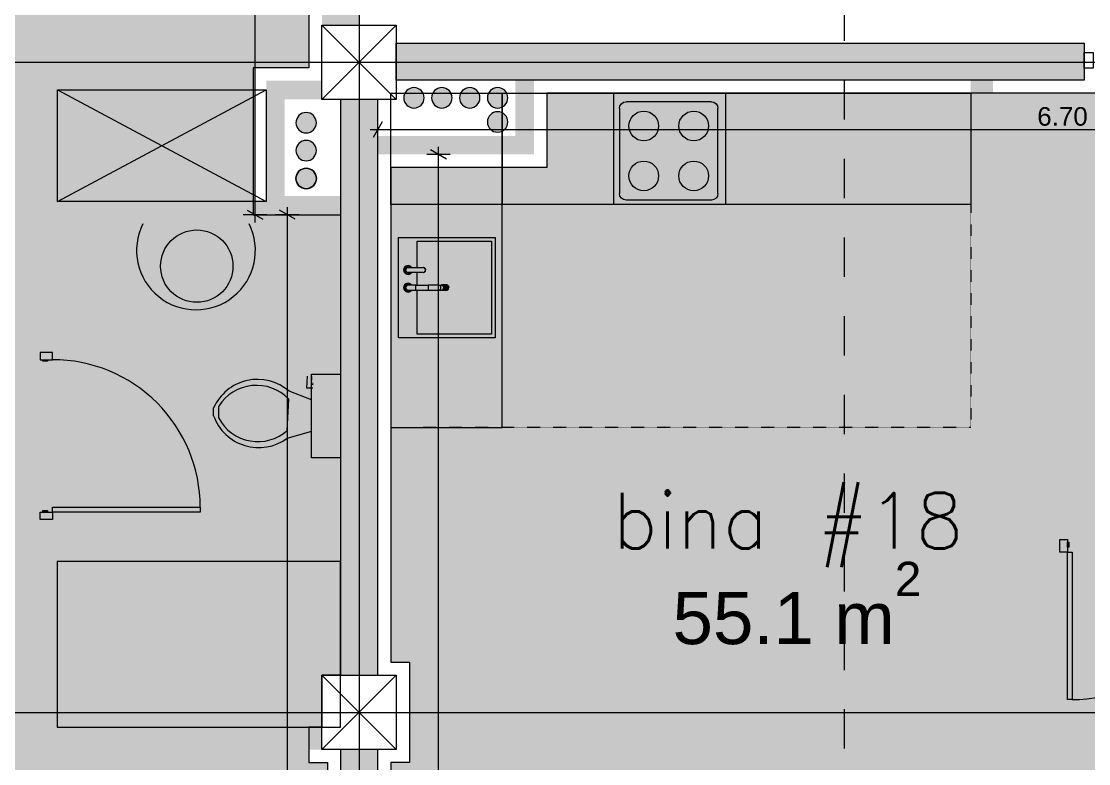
# Model space of a CAD drawing. Header units: millimetres. Extents: x 475616349 to 476941521, y 4620115302 to 4621446928.
# Drawn here: x 476502821 to 476508563, y 4620523030 to 4620527026 of the extents above; entities that cross this region are included whole.
import ezdxf

# ---------------------------------------------------------------- set-up
doc = ezdxf.new("R2010")
doc.units = ezdxf.units.MM
doc.header["$MEASUREMENT"] = 0
for name, pattern in [('ACAD_ISO02W100', [7.5, 6, -1.5]), ('dash fine 0_25', [0.5952, 0.2976, -0.2976]), ('Dashed', [423.333333, 211.666667, -211.666667])]:
    doc.linetypes.add(name, pattern=pattern)
for name, color, linetype, lineweight in [('0_Pen_No__2_Pen_No__7_Pen_No__2_Pen_No__7', 7, 'Continuous', 0), ('0_Pen_No__7_Pen_No__7_Pen_No__7', 7, 'Continuous', 0), ('2D Drafting - General_Pen_No__1_Pen_No__7', 7, 'Continuous', 0), ('2D Drafting - General_Pen_No__250_Pen_No__7_Pen_No__250', 7, 'Continuous', 0), ('2D Drafting - General_Pen_No__250_Pen_No__7_Pen_No__7', 7, 'Continuous', 0), ('2D Drafting - General_Pen_No__7_Pen_No__7_Pen_No__7', 7, 'Continuous', 0), ('Annotation - Text_Pen_No__7_Pen_No__142', 142, 'Continuous', 0), ('Doors_Pen_No__7_Pen_No__7_Pen_No__7', 7, 'Continuous', 0), ('G-Anno-Nplt_Pen_No__142', 142, 'Continuous', 0), ('G-Anno-Nplt_Pen_No__151', 151, 'Continuous', 0), ('G-Anno-Nplt_Pen_No__4', 7, 'Continuous', 0), ('New_--------AVEJI_MODZRAVI_Pen_No__7', 7, 'Continuous', 0), ('New_--------AVEJI_UDZRAVI_Pen_No__7', 7, 'Continuous', 0), ('New_0_Pen_No__7', 7, 'Continuous', 0), ('New_shenobebi_Pen_No__1', 1, 'Continuous', 0), ('New_zoma_Pen_No__4', 7, 'Continuous', 0), ('New_zoma_Pen_No__7', 7, 'Continuous', 0), ('shaxtebi da milebi_Pen_No__1_Pen_No__1_Pen_No__1', 1, 'Continuous', 0), ('shaxtebi da milebi_Pen_No__5_Pen_No__5_Pen_No__5', 5, 'Continuous', 0), ('zoma_Pen_No__5_Pen_No__5', 5, 'Continuous', 0)]:
    doc.layers.add(name, color=color, linetype=linetype, lineweight=lineweight)
for name, color, linetype, lineweight, true_color in [('New_--aveji_Pen_No__251', 7, 'Continuous', 0, 0x656565), ('shaxtebi da milebi_Pen_No__1_Pen_No__1_Pen_No__252', 7, 'Continuous', 0, 0x666666), ('shaxtebi da milebi_Pen_No__5_Pen_No__5_Pen_No__252', 7, 'Continuous', 0, 0x666666)]:
    doc.layers.add(name, color=color, linetype=linetype, lineweight=lineweight, true_color=true_color)
doc.layers.add('New_zoma', color=7, linetype='Continuous')
doc.styles.add('GENERATED_STYLE_1', font='arial.ttf')
doc.dimstyles.new('GENERATED_STYLE__19', dxfattribs={"dimtxt": 100, "dimasz": 64.421331, "dimexe": 0.18, "dimexo": 3, "dimgap": 0.09, "dimtad": 1, "dimlfac": 0.001, "dimzin": 0, "dimdsep": 46, "dimtxsty": 'GENERATED_STYLE_1', "dimblk": 'ARROWHEAD_2', "dimblk1": 'ARROWHEAD_2', "dimblk2": 'ARROWHEAD_2', "dimcen": 0.09, "dimclrd": 7, "dimclre": 7, "dimclrt": 7, "dimadec": 0, "dimazin": 0, "dimtfac": 1, "dimtdec": 4, "dimtmove": 0, "dimatfit": 3, "dimfxl": 1, "dimtolj": 1, "dimtzin": 0, "dimarcsym": 0})
doc.dimstyles.new('GENERATED_STYLE__35', dxfattribs={"dimtxt": 100, "dimasz": 64.421331, "dimexe": 0.18, "dimexo": 3, "dimgap": 0.09, "dimtad": 1, "dimtih": 1, "dimtoh": 1, "dimlfac": 0.001, "dimzin": 0, "dimdsep": 46, "dimtxsty": 'GENERATED_STYLE_1', "dimblk": 'ARROWHEAD_2', "dimblk1": 'ARROWHEAD_2', "dimblk2": 'ARROWHEAD_2', "dimcen": 0.09, "dimclrd": 7, "dimclre": 7, "dimclrt": 7, "dimadec": 0, "dimazin": 0, "dimtfac": 1, "dimtdec": 4, "dimtmove": 2, "dimatfit": 3, "dimfxl": 1, "dimtolj": 1, "dimtzin": 0, "dimarcsym": 0})

# ---------------------------------------------------------------- blocks, each defined once
blk = doc.blocks.new('*D1539', base_point=(476577134.1, 4620325125.7))
at = {"layer": 'New_zoma_Pen_No__4', "color": 7, "linetype": 'Continuous', "lineweight": 0, "transparency": 16777216}
for p, q in [((476504316.2, 4620525984.7), (476504189.1, 4620525984.7)), ((476504295, 4620525960.2), (476504210.2, 4620526009.2)), ((476504252.6, 4620525984.7), (476504252.6, 4620526026.2)), ((476504252.6, 4620518105.7), (476504252.6, 4620525984.7)), ((476504210.2, 4620518130.2), (476504295, 4620518081.3)), ((476504316.2, 4620518105.7), (476504189.1, 4620518105.7)), ((476504252.6, 4620518064.3), (476504252.6, 4620518105.7))]:
    blk.add_line(p, q, dxfattribs=at)
at = {"layer": 'New_zoma_Pen_No__7', "color": 7, "lineweight": 0, "transparency": 16777216, "insert": (476504232.6, 4620521912.2), "char_height": 100, "attachment_point": 7, "rotation": 90, "style": 'GENERATED_STYLE_1'}
blk.add_mtext('\\A1;{\\pql;\\fArial|b0|i0|c0|p34;7.88}', dxfattribs=at)
blk = doc.blocks.new('ARROWHEAD_2')
at = {"color": 0, "linetype": 'Continuous', "lineweight": 0}
for p, q in [((0, 0), (-1, 0)), ((-0.378, -0.655), (0.378, 0.655))]:
    blk.add_line(p, q, dxfattribs=at)
blk = doc.blocks.new('*D1540', base_point=(476577134.1, 4620325125.7))
at = {"layer": 'New_zoma_Pen_No__4', "color": 7, "linetype": 'Continuous', "lineweight": 0, "transparency": 16777216}
for p, q in [((476504121, 4620533681.3), (476504036.2, 4620533730.2)), ((476504078.6, 4620533705.7), (476504078.6, 4620533747.2)), ((476504142.2, 4620533705.7), (476504015, 4620533705.7)), ((476504078.6, 4620525984.7), (476504078.6, 4620533705.7)), ((476504142.2, 4620525984.7), (476504015, 4620525984.7)), ((476504036.2, 4620526009.2), (476504121, 4620525960.2)), ((476504078.6, 4620525943.3), (476504078.6, 4620525984.7))]:
    blk.add_line(p, q, dxfattribs=at)
at = {"layer": 'New_zoma_Pen_No__7', "color": 7, "lineweight": 0, "transparency": 16777216, "insert": (476504058.6, 4620529712.2), "char_height": 100, "attachment_point": 7, "rotation": 90, "style": 'GENERATED_STYLE_1'}
blk.add_mtext('\\A1;{\\pql;\\fArial|b0|i0|c0|p34;7.72}', dxfattribs=at)
blk = doc.blocks.new('*D1559', base_point=(476577134.1, 4620325125.7))
at = {"layer": 'New_zoma_Pen_No__4', "color": 7, "linetype": 'Continuous', "lineweight": 0, "transparency": 16777216}
for p, q in [((476504738.4, 4620526379), (476504738.4, 4620526506.1)), ((476511438.4, 4620526379), (476511438.4, 4620526506.1)), ((476504696.9, 4620526442.6), (476504738.4, 4620526442.6)), ((476504762.8, 4620526484.9), (476504713.9, 4620526400.2)), ((476504738.4, 4620526442.6), (476511438.4, 4620526442.6)), ((476511413.9, 4620526400.2), (476511462.8, 4620526484.9)), ((476511438.4, 4620526442.6), (476511479.8, 4620526442.6))]:
    blk.add_line(p, q, dxfattribs=at)
at = {"layer": 'New_zoma_Pen_No__7', "color": 7, "lineweight": 0, "transparency": 16777216, "insert": (476508286.2, 4620526462.6), "char_height": 100, "attachment_point": 7, "style": 'GENERATED_STYLE_1'}
blk.add_mtext('\\A1;{\\pql;\\fArial|b0|i0|c0|p34;6.70}', dxfattribs=at)
blk = doc.blocks.new('*D1560', base_point=(476577134.1, 4620325125.7))
at = {"layer": 'New_zoma_Pen_No__4', "color": 7, "linetype": 'Continuous', "lineweight": 0, "transparency": 16777216}
for p, q in [((476505107.5, 4620526284.5), (476505022.8, 4620526333.4)), ((476505065.1, 4620526309), (476505065.1, 4620526350.4)), ((476505128.7, 4620526309), (476505001.6, 4620526309)), ((476505065.1, 4620518105.7), (476505065.1, 4620526309)), ((476505022.8, 4620518130.2), (476505107.5, 4620518081.3)), ((476505128.7, 4620518105.7), (476505001.6, 4620518105.7)), ((476505065.1, 4620518064.3), (476505065.1, 4620518105.7))]:
    blk.add_line(p, q, dxfattribs=at)
at = {"layer": 'New_zoma_Pen_No__7', "color": 7, "lineweight": 0, "transparency": 16777216, "insert": (476505045.1, 4620522074.3), "char_height": 100, "attachment_point": 7, "rotation": 90, "style": 'GENERATED_STYLE_1'}
blk.add_mtext('\\A1;{\\pql;\\fArial|b0|i0|c0|p34;8.20}', dxfattribs=at)

msp = doc.modelspace()

# ---------------------------------------------------------------- hatches: boundary and pattern name
at = {"layer": '2D Drafting - General_Pen_No__250_Pen_No__7_Pen_No__7', "linetype": 'Continuous', "lineweight": 0}
for points in [[(476504438.366, 4620527105.72), (476504438.366, 4620527005.72), (476504638.366, 4620527005.72), (476504638.366, 4620527105.72)], [(476504838.366, 4620526708.978), (476504838.366, 4620526908.978), (476508538.366, 4620526908.978), (476508538.366, 4620526708.978)], [(476504538.366, 4620525984.702), (476504138.366, 4620525984.702), (476504138.366, 4620526705.72), (476504438.366, 4620526705.72), (476504438.366, 4620526605.72), (476504238.366, 4620526605.72), (476504238.366, 4620526084.89), (476504538.366, 4620526084.89)], [(476505478.366, 4620526708.978), (476505578.554, 4620526708.978), (476505578.554, 4620526308.978), (476504738.366, 4620526308.978), (476504738.366, 4620526408.978), (476505478.366, 4620526408.978)], [(476507929.011, 4620525756.015), (476507929.011, 4620526708.978), (476508049.011, 4620526708.978), (476508049.011, 4620525756.015)], [(476502893.533, 4620526656.622), (476502893.533, 4620525244.037), (476503013.533, 4620525244.037), (476503013.533, 4620525936.419), (476504538.366, 4620525936.419), (476504538.366, 4620526056.207), (476503013.533, 4620526056.207), (476503013.533, 4620526656.622)], [(476504738.366, 4620523505.72), (476504738.366, 4620526605.72), (476504538.366, 4620526605.72), (476504538.366, 4620523505.72)], [(476502893.533, 4620523225.72), (476502893.533, 4620523105.72), (476504438.366, 4620523105.72), (476504438.366, 4620523225.72), (476503013.533, 4620523225.72), (476503013.533, 4620524344.037), (476502893.533, 4620524344.037)], [(476508358.639, 4620524257.064), (476508408.701, 4620524257.064), (476508408.701, 4620524158.94), (476508358.639, 4620524158.94), (476508358.639, 4620518105.72), (476508238.639, 4620518105.72), (476508238.639, 4620524257.064)], [(476504738.366, 4620516605.72), (476504738.366, 4620523105.72), (476504538.366, 4620523105.72), (476504538.366, 4620516605.72)]]:
    msp.add_hatch(color=7, dxfattribs=at).paths.add_polyline_path(points)
at = {"layer": 'G-Anno-Nplt_Pen_No__151', "linetype": 'Continuous', "lineweight": 0, "true_color": 0x1f2f3f}
for points in [[(476497738.366, 4620526605.72), (476497938.366, 4620526605.72), (476497938.366, 4620526905.72), (476498138.366, 4620526905.72), (476498138.366, 4620527745.908), (476497738.366, 4620527745.908), (476497738.366, 4620527808.556), (476497808.366, 4620527808.556), (476497808.366, 4620532535.72), (476501308.548, 4620532535.72), (476501308.548, 4620533635.72), (476504368.366, 4620533635.72), (476504368.366, 4620533435.72), (476504368.366, 4620529699.339), (476504368.366, 4620526775.72), (476504068.366, 4620526775.72), (476504068.366, 4620525984.702), (476504538.366, 4620525984.702), (476504538.366, 4620523505.72), (476504438.366, 4620523505.72), (476504438.366, 4620523225.72), (476504368.366, 4620523225.72), (476504368.366, 4620523035.72), (476504468.366, 4620523035.72), (476504468.366, 4620518175.72), (476497808.366, 4620518175.72), (476497808.366, 4620522295.532), (476498208.366, 4620522295.532), (476498208.366, 4620523275.72), (476498008.366, 4620523275.72), (476498008.366, 4620523575.72), (476497808.366, 4620523575.72), (476497808.366, 4620525878.556), (476497738.366, 4620525878.556)], [(476504908.366, 4620523035.72), (476504808.366, 4620523035.72), (476504808.366, 4620518175.72), (476511368.366, 4620518175.72), (476511368.366, 4620523035.72), (476511268.366, 4620523035.72), (476511268.366, 4620523575.72), (476511368.366, 4620523575.72), (476511368.366, 4620524257.064), (476511438.366, 4620524257.064), (476511438.366, 4620526308.978), (476510748.178, 4620526308.978), (476510748.178, 4620526708.978), (476509848.328, 4620526708.978), (476509848.328, 4620526638.978), (476505648.554, 4620526638.978), (476505648.554, 4620526238.978), (476504808.366, 4620526238.978), (476504808.366, 4620523575.72), (476504908.366, 4620523575.72)]]:
    msp.add_hatch(color=169, dxfattribs=at).paths.add_polyline_path(points)
at = {"layer": 'shaxtebi da milebi_Pen_No__1_Pen_No__1_Pen_No__1', "linetype": 'Continuous', "lineweight": 0}
for points in [[(476504988.366, 4620526613.978, -1), (476504878.366, 4620526613.978, -1)], [(476504353.243, 4620526424.89, -1), (476504353.243, 4620526534.89, -1)]]:
    msp.add_hatch(color=1, dxfattribs=at).paths.add_polyline_path(points)
at = {"layer": 'shaxtebi da milebi_Pen_No__1_Pen_No__1_Pen_No__252', "linetype": 'Continuous', "lineweight": 0, "true_color": 0x666666}
msp.add_hatch(color=251, dxfattribs=at).paths.add_polyline_path([(476504353.243, 4620526124.89, -1), (476504353.243, 4620526234.89, -1)])
at = {"layer": 'shaxtebi da milebi_Pen_No__5_Pen_No__5_Pen_No__252', "linetype": 'Continuous', "lineweight": 0, "true_color": 0x666666}
msp.add_hatch(color=251, dxfattribs=at).paths.add_polyline_path([(476505438.366, 4620526483.978, 1), (476505328.366, 4620526483.978, 1)])
at = {"layer": 'shaxtebi da milebi_Pen_No__5_Pen_No__5_Pen_No__5', "linetype": 'Continuous', "lineweight": 0}
for points in [[(476505083.366, 4620526668.978, 1), (476505083.366, 4620526558.978, 1)], [(476505233.366, 4620526668.978, 1), (476505233.366, 4620526558.978, 1)], [(476505383.366, 4620526668.978, 1), (476505383.366, 4620526558.978, 1)], [(476504353.243, 4620526384.89, 1), (476504353.243, 4620526274.89, 1)]]:
    msp.add_hatch(color=5, dxfattribs=at).paths.add_polyline_path(points)

# ---------------------------------------------------------------- linework, layer by layer
at = {"layer": '0_Pen_No__2_Pen_No__7_Pen_No__2_Pen_No__7', "color": 7, "linetype": 'Continuous', "lineweight": 0, "flags": 128}
msp.add_lwpolyline([(476504538.366, 4620524118.717), (476503013.533, 4620524118.717), (476503013.533, 4620523225.72), (476504538.366, 4620523225.72)], close=True, dxfattribs=at)
at = {"layer": '0_Pen_No__7_Pen_No__7_Pen_No__7', "color": 7, "linetype": 'Continuous', "lineweight": 0}
for p, q in [((476504357.581, 4620525051.975), (476504360.361, 4620525115.566)), ((476504381.558, 4620525114.639), (476504379.705, 4620525072.246)), ((476504379.705, 4620525072.246), (476504390.303, 4620525071.782)), ((476504390.528, 4620525076.915), (476504379.929, 4620525077.378)), ((476504382.324, 4620524988.629), (476504261.269, 4620525034.948)), ((476504389.377, 4620525050.585), (476504357.581, 4620525051.975)), ((476504252.002, 4620524822.979), (476504259.415, 4620524992.555)), ((476504382.324, 4620524818.721), (476504250.149, 4620524780.585))]:
    msp.add_line(p, q, dxfattribs=at)
at = {"layer": '0_Pen_No__7_Pen_No__7_Pen_No__7', "color": 7, "linetype": 'Continuous', "lineweight": 0, "flags": 128}
msp.add_lwpolyline([(476504538.366, 4620525127.222), (476504538.366, 4620524676.786), (476504382.324, 4620524676.786), (476504382.324, 4620525127.222)], close=True, dxfattribs=at)
for points in [[(476503855.563, 4620524901.368), (476503855.563, 4620524944.459)], [(476503882.862, 4620524889.156), (476503882.862, 4620524954.316)]]:
    msp.add_lwpolyline(points, dxfattribs=at)
at = {"layer": '0_Pen_No__7_Pen_No__7_Pen_No__7', "color": 7, "linetype": 'Continuous', "lineweight": 0}
msp.add_circle((476503764.953, 4620525707.919), 194.708, dxfattribs=at)
for centre, radius, start, end in [((476503760.638, 4620525792.403), 319.521, 153.2098986, 26.7901336), ((476504091.764, 4620524840.187), 258.192, 48.9659147, 156.1808083), ((476504086.111, 4620524825.985), 240.373, 43.864539, 147.7317146), ((476504098.287, 4620524989.394), 258.193, 199.9335377, 306.0275219), ((476504093.896, 4620525004.036), 240.373, 208.5498249, 311.1289039)]:
    msp.add_arc(centre, radius, start, end, dxfattribs=at)
at = {"layer": '2D Drafting - General_Pen_No__1_Pen_No__7', "color": 7, "linetype": 'Continuous', "lineweight": 0}
for p, q in [((476504438.366, 4620526605.72), (476504838.366, 4620527005.72)), ((476504838.366, 4620526605.72), (476504438.366, 4620527005.72)), ((476504438.366, 4620523105.72), (476504838.366, 4620523505.72)), ((476504838.366, 4620523105.72), (476504438.366, 4620523505.72))]:
    msp.add_line(p, q, dxfattribs=at)
at = {"layer": '2D Drafting - General_Pen_No__1_Pen_No__7', "color": 7, "linetype": 'Continuous', "lineweight": 0, "flags": 128}
for points in [[(476504838.366, 4620526605.72), (476504438.366, 4620526605.72), (476504438.366, 4620527005.72), (476504838.366, 4620527005.72)], [(476504838.366, 4620523105.72), (476504438.366, 4620523105.72), (476504438.366, 4620523505.72), (476504838.366, 4620523505.72)]]:
    msp.add_lwpolyline(points, close=True, dxfattribs=at)
at = {"layer": '2D Drafting - General_Pen_No__250_Pen_No__7_Pen_No__250', "color": 7, "linetype": 'Continuous', "lineweight": 0, "flags": 128}
for points in [[(476504738.366, 4620523505.72), (476504738.366, 4620526605.72), (476504538.366, 4620526605.72), (476504538.366, 4620523505.72)], [(476504738.366, 4620516605.72), (476504738.366, 4620523105.72), (476504538.366, 4620523105.72), (476504538.366, 4620516605.72)]]:
    msp.add_lwpolyline(points, close=True, dxfattribs=at)
at = {"layer": '2D Drafting - General_Pen_No__250_Pen_No__7_Pen_No__7', "color": 7, "linetype": 'Continuous', "lineweight": 0, "flags": 128}
msp.add_lwpolyline([(476504838.366, 4620526708.978), (476504838.366, 4620526908.978), (476508538.366, 4620526908.978), (476508538.366, 4620526708.978)], close=True, dxfattribs=at)
at = {"layer": '2D Drafting - General_Pen_No__7_Pen_No__7_Pen_No__7', "color": 7, "linetype": 'Continuous', "lineweight": 0}
for centre, start, end in [((476502989.329, 4620524410.215), 359.998516, 90.0001975), ((476508474.879, 4620524169.267), 270, 0.0016803)]:
    msp.add_arc(centre, 794.311, start, end, dxfattribs=at)
at = {"layer": 'Doors_Pen_No__7_Pen_No__7_Pen_No__7', "color": 7, "linetype": 'Continuous', "lineweight": 0, "flags": 128}
for points in [[(476508538.366, 4620526858.477), (476508587.755, 4620526858.477), (476508587.755, 4620526773.81), (476508538.366, 4620526773.81)], [(476502921.594, 4620525244.039), (476502921.593, 4620525204.528), (476502989.326, 4620525204.526), (476502989.327, 4620525244.037)], [(476502935.993, 4620525195.639), (476502935.993, 4620525204.527), (476502962.659, 4620525204.527), (476502962.659, 4620525195.638)], [(476502921.594, 4620524344.039), (476502921.595, 4620524383.55), (476502989.328, 4620524383.548), (476502989.327, 4620524344.037)], [(476502935.995, 4620524383.55), (476502935.995, 4620524392.439), (476502962.662, 4620524392.438), (476502962.661, 4620524383.549)], [(476502989.328, 4620524383.548), (476502989.329, 4620524410.215), (476503783.64, 4620524410.194), (476503783.639, 4620524383.528)], [(476508408.701, 4620524237), (476508448.212, 4620524237), (476508448.212, 4620524169.267), (476508408.701, 4620524169.267)], [(476508448.212, 4620524222.6), (476508457.101, 4620524222.6), (476508457.101, 4620524195.933), (476508448.212, 4620524195.933)], [(476508448.212, 4620524169.267), (476508474.879, 4620524169.267), (476508474.879, 4620523374.956), (476508448.212, 4620523374.956)]]:
    msp.add_lwpolyline(points, close=True, dxfattribs=at)
at = {"layer": 'G-Anno-Nplt_Pen_No__4', "color": 7, "linetype": 'Continuous', "lineweight": 0, "flags": 128}
msp.add_lwpolyline([(476504368.366, 4620529699.339), (476504368.366, 4620526775.72), (476504068.366, 4620526775.72), (476504068.366, 4620525984.702), (476504538.366, 4620525984.702), (476504538.366, 4620523505.72), (476504438.366, 4620523505.72), (476504438.366, 4620523225.72), (476504368.366, 4620523225.72), (476504368.366, 4620523035.72), (476504468.366, 4620523035.72), (476504468.366, 4620518175.72), (476497808.366, 4620518175.72)], dxfattribs=at)
msp.add_lwpolyline([(476504908.366, 4620523035.72), (476504808.366, 4620523035.72), (476504808.366, 4620518175.72), (476511368.366, 4620518175.72), (476511368.366, 4620523035.72), (476511268.366, 4620523035.72), (476511268.366, 4620523575.72), (476511368.366, 4620523575.72), (476511368.366, 4620524257.064), (476511438.366, 4620524257.064), (476511438.366, 4620526308.978), (476510748.178, 4620526308.978), (476510748.178, 4620526708.978), (476509848.328, 4620526708.978), (476509848.328, 4620526638.978), (476505648.554, 4620526638.978), (476505648.554, 4620526238.978), (476504808.366, 4620526238.978), (476504808.366, 4620523575.72), (476504908.366, 4620523575.72)], close=True, dxfattribs=at)
at = {"layer": 'New_--------AVEJI_MODZRAVI_Pen_No__7', "color": 7, "linetype": 'dash fine 0_25', "lineweight": 0}
msp.add_lwpolyline([(476507929.011, 4620526038.978), (476507929.011, 4620524838.978), (476504958.067, 4620524838.977)], dxfattribs=at)
at = {"layer": 'New_--------AVEJI_UDZRAVI_Pen_No__7', "color": 7, "linetype": 'Continuous', "lineweight": 0}
for p, q in [((476506038.872, 4620526557.512), (476506038.872, 4620526098.245)), ((476506533.349, 4620526592.687), (476506074.081, 4620526592.687)), ((476506568.523, 4620526098.245), (476506568.523, 4620526557.512)), ((476505408.366, 4620526038.977), (476504808.366, 4620526038.978)), ((476506533.348, 4620526063.07), (476506074.08, 4620526063.07))]:
    msp.add_line(p, q, dxfattribs=at)
for points in [[(476505408.364, 4620526038.977), (476504808.825, 4620526038.977), (476504808.825, 4620526638.977), (476505408.364, 4620526638.977)], [(476505408.364, 4620526038.977), (476505408.364, 4620526638.977), (476507929.011, 4620526638.978), (476507929.011, 4620526038.978)], [(476506608.364, 4620526638.977), (476506608.365, 4620526038.977), (476506008.365, 4620526038.977), (476506008.364, 4620526638.977)]]:
    msp.add_lwpolyline(points, close=True, dxfattribs=at)
msp.add_lwpolyline([(476504808.366, 4620526038.977), (476504808.366, 4620524838.977), (476505408.366, 4620524838.977), (476505408.366, 4620526038.977)], dxfattribs=at)
for centre in [(476506169.255, 4620526462.338), (476506438.14, 4620526462.338), (476506169.254, 4620526193.419), (476506438.14, 4620526193.419)]:
    msp.add_circle(centre, 80, dxfattribs=at)
for points in [[(476506038.872, 4620526557.513), (476506038.872, 4620526576.943), (476506054.65, 4620526592.687), (476506074.046, 4620526592.687)], [(476506533.349, 4620526592.687), (476506552.779, 4620526592.687), (476506568.523, 4620526576.943), (476506568.523, 4620526557.512)], [(476506074.081, 4620526063.07), (476506054.65, 4620526063.07), (476506038.872, 4620526078.814), (476506038.872, 4620526098.245)], [(476506568.523, 4620526098.244), (476506568.523, 4620526078.814), (476506552.779, 4620526063.07), (476506533.348, 4620526063.07)]]:
    msp.add_open_spline(points, degree=3, dxfattribs=at)
at = {"layer": 'New_--aveji_Pen_No__251', "color": 251, "linetype": 'Continuous', "lineweight": 0, "true_color": 0x656565}
for p, q in [((476504901.498, 4620525700.343), (476504982.964, 4620525700.344)), ((476504984.388, 4620525700.344), (476504982.964, 4620525700.344)), ((476504982.964, 4620525674.584), (476504901.498, 4620525674.584)), ((476504949.934, 4620525605.273), (476504949.934, 4620525674.584)), ((476504982.964, 4620525674.584), (476504984.388, 4620525674.584)), ((476504943.97, 4620525605.273), (476504901.498, 4620525605.273)), ((476504901.498, 4620525579.513), (476504943.97, 4620525579.513)), ((476504943.97, 4620525605.273), (476505012.011, 4620525605.273)), ((476504943.97, 4620525579.513), (476505012.011, 4620525579.513)), ((476505067.131, 4620525605.273), (476505012.011, 4620525605.273)), ((476505012.011, 4620525579.513), (476505067.131, 4620525579.514)), ((476505067.131, 4620525605.273), (476505081.851, 4620525605.273)), ((476505067.131, 4620525579.514), (476505081.851, 4620525579.514)), ((476505086.386, 4620525578.192), (476505082.565, 4620525578.192)), ((476505086.394, 4620525578.189), (476505082.568, 4620525578.189)), ((476505082.571, 4620525606.598), (476505106.534, 4620525606.598)), ((476505086.395, 4620525578.188), (476505110.358, 4620525578.188)), ((476505110.361, 4620525606.598), (476505086.398, 4620525606.598)), ((476505111.515, 4620525578.45), (476505087.547, 4620525578.45)), ((476505111.514, 4620525578.446), (476505087.551, 4620525578.446)), ((476505087.554, 4620525606.339), (476505111.517, 4620525606.339)), ((476505091.087, 4620525580.092), (476505115.05, 4620525580.092)), ((476505115.053, 4620525604.693), (476505091.09, 4620525604.693)), ((476505117.247, 4620525601.385), (476505091.595, 4620525601.385)), ((476505117.247, 4620525583.401), (476505091.595, 4620525583.401)), ((476505116.03, 4620525580.83), (476505092.062, 4620525580.83)), ((476505116.03, 4620525580.827), (476505092.067, 4620525580.827)), ((476505092.069, 4620525603.957), (476505116.033, 4620525603.957)), ((476505119.7, 4620525597.26), (476505094.048, 4620525597.26)), ((476505119.7, 4620525587.527), (476505094.048, 4620525587.527)), ((476505094.774, 4620525583.868), (476505118.737, 4620525583.868)), ((476505118.739, 4620525600.916), (476505094.775, 4620525600.916)), ((476505120.561, 4620525592.393), (476505094.91, 4620525592.393)), ((476505119.391, 4620525584.97), (476505095.423, 4620525584.97)), ((476505119.391, 4620525584.969), (476505095.428, 4620525584.969)), ((476505095.43, 4620525599.814), (476505119.393, 4620525599.814)), ((476505096.893, 4620525588.942), (476505120.856, 4620525588.942)), ((476505120.857, 4620525595.841), (476505096.894, 4620525595.841)), ((476505121.087, 4620525590.241), (476505097.123, 4620525590.241)), ((476505097.124, 4620525594.542), (476505121.087, 4620525594.542))]:
    msp.add_line(p, q, dxfattribs=at)
at = {"layer": 'New_--aveji_Pen_No__251', "color": 251, "linetype": 'ACAD_ISO02W100', "lineweight": 0, "true_color": 0x656565}
for points in [[(476505408.365, 4620526038.977), (476505408.364, 4620526638.977)], [(476506008.365, 4620526038.978), (476506008.364, 4620526638.978)]]:
    msp.add_lwpolyline(points, dxfattribs=at)
at = {"layer": 'New_--aveji_Pen_No__251', "color": 251, "linetype": 'Continuous', "lineweight": 0, "true_color": 0x656565}
msp.add_lwpolyline([(476504850.198, 4620525862.469), (476505370.198, 4620525862.47), (476505370.199, 4620525322.355), (476504850.199, 4620525322.354)], close=True, dxfattribs=at)
msp.add_lwpolyline([(476504949.934, 4620525700.344), (476504949.934, 4620525842.469), (476505350.198, 4620525842.469), (476505350.199, 4620525342.355), (476504949.934, 4620525342.354), (476504949.934, 4620525579.513)], dxfattribs=at)
for centre, radius, start, end in [((476504901.498, 4620525687.464), 23.813, 32.7418999, 180.0000361), ((476504901.498, 4620525687.464), 23.813, 180.0000362, 327.2581731), ((476504901.498, 4620525687.464), 23.805, 32.7551258, 180.000036), ((476504901.498, 4620525687.464), 23.805, 180.0000362, 327.2449473), ((476504901.498, 4620525687.464), 23.778, 32.7967672, 180.0000361), ((476504901.498, 4620525687.464), 23.778, 180.0000361, 327.2033058), ((476504901.498, 4620525687.464), 23.724, 32.8803915, 180.0000364), ((476504901.498, 4620525687.464), 23.724, 180.0000357, 327.1196808), ((476504901.498, 4620525687.464), 23.635, 33.0201467, 180.0000361), ((476504901.498, 4620525687.464), 23.635, 180.0000366, 326.9799249), ((476504901.498, 4620525687.464), 23.146, 33.8112329, 180.000036), ((476504901.498, 4620525687.464), 23.146, 180.0000361, 326.1888401), ((476504901.498, 4620525687.464), 17.327, 48.0169436, 180.0000369), ((476504901.498, 4620525687.464), 17.327, 180.0000364, 311.9831287), ((476504901.498, 4620525687.464), 16.761, 50.2111124, 180.0000368), ((476504901.498, 4620525687.464), 16.761, 180.0000352, 309.7889613), ((476504901.498, 4620525687.464), 16.55, 51.0972052, 180.000036), ((476504901.498, 4620525687.464), 16.55, 180.0000368, 308.902866), ((476504901.498, 4620525687.464), 16.328, 52.0736237, 180.0000361), ((476504901.498, 4620525687.464), 16.328, 180.0000367, 307.9264474), ((476504901.498, 4620525687.464), 15.483, 56.2877779, 180.0000356), ((476504901.498, 4620525687.464), 15.483, 180.0000357, 303.7122948), ((476504901.498, 4620525687.464), 13.402, 73.9491439, 180.0000359), ((476504901.498, 4620525687.464), 13.402, 180.0000362, 286.0509302), ((476504901.498, 4620525687.464), 12.88, 90.0000371, 270.0000371), ((476504901.498, 4620525592.393), 23.813, 32.7418999, 180.0000361), ((476504901.498, 4620525592.393), 23.813, 180.0000362, 327.2581729), ((476504901.498, 4620525592.393), 23.805, 32.7551256, 180.000036), ((476504901.498, 4620525592.393), 23.805, 180.0000362, 327.2449472), ((476504901.498, 4620525592.393), 23.778, 32.7967672, 180.0000361), ((476504901.498, 4620525592.393), 23.778, 180.0000362, 327.2033057), ((476504901.498, 4620525592.393), 23.724, 32.8803916, 180.0000364), ((476504901.498, 4620525592.393), 23.724, 180.0000358, 327.1196815), ((476504901.498, 4620525592.393), 23.635, 33.0201475, 180.0000361), ((476504901.498, 4620525592.393), 23.635, 180.0000355, 326.9799262), ((476504901.498, 4620525592.393), 23.146, 33.8112328, 180.0000362), ((476504901.498, 4620525592.393), 23.146, 180.0000361, 326.1888402), ((476504901.498, 4620525592.393), 17.327, 48.0169448, 180.0000369), ((476504901.498, 4620525592.393), 17.327, 180.0000351, 311.9831285), ((476504901.498, 4620525592.393), 16.761, 50.2111124, 180.0000368), ((476504901.498, 4620525592.393), 16.761, 180.0000355, 309.788961), ((476504901.498, 4620525592.393), 16.55, 51.0972052, 180.000036), ((476504901.498, 4620525592.393), 16.55, 180.000036, 308.9028684), ((476504901.498, 4620525592.393), 16.328, 52.0736236, 180.0000363), ((476504901.498, 4620525592.393), 16.328, 180.0000367, 307.9264474), ((476504901.498, 4620525592.393), 15.483, 56.2877775, 180.0000359), ((476504901.498, 4620525592.393), 15.483, 180.0000349, 303.7122974), ((476504901.498, 4620525592.393), 13.402, 73.9491439, 180.0000359), ((476504901.498, 4620525592.393), 13.402, 180.0000362, 286.0509302), ((476504901.498, 4620525592.393), 12.88, 90.0000368, 180.0000352), ((476504901.498, 4620525592.393), 12.88, 180.0000369, 270.0000374)]:
    msp.add_arc(centre, radius, start, end, dxfattribs=at)
for centre, major_axis, ratio, start_param, end_param in [((476504982.964, 4620525687.464), (0, 12.88), 0.98480799, 3.14159259, 6.28318532), ((476504984.388, 4620525687.464), (0, 12.88), 0.98480506, 3.14159251, 6.28318517), ((476504943.97, 4620525592.393), (0, 12.88), 0.23905575, 0.00000006, 1.57079633), ((476504943.97, 4620525592.393), (0, 12.88), 0.23905575, 1.57079633, 3.14159271), ((476505012.011, 4620525592.393), (0, 12.88), 0.23905575, 6.28318507, 7.85398163), ((476505012.011, 4620525592.393), (0, 12.88), 0.23905575, 1.57079633, 3.14159271), ((476505067.131, 4620525592.393), (0, 12.88), 0.88988826, 4.71238898, 6.28318531), ((476505067.131, 4620525592.393), (0, 12.88), 0.88988826, 3.14159267, 4.71238898), ((476505083.893, 4620525592.393), (0, 13.515), 0.88988826, 0.08069143, 0.30793908), ((476505083.893, 4620525592.393), (0, 13.515), 0.88988826, 2.83365359, 3.06057562), ((476505084.483, 4620525592.393), (0, 14.367), 0.88988826, 2.8990159, 2.99122137), ((476505084.483, 4620525592.393), (0, 14.367), 0.88988826, 0.15012236, 0.24232781), ((476505081.851, 4620525592.393), (0, 12.88), 0.88988826, 4.71238898, 6.28318531), ((476505081.851, 4620525592.393), (0, 12.88), 0.88988826, 3.14159259, 4.71238898), ((476505083.676, 4620525592.393), (0, 12.82), 0.88988826, 3.09068451, 3.13000646), ((476505083.676, 4620525592.393), (0, 12.82), 0.88988826, 0.01153518, 0.05090817), ((476505083.676, 4620525592.393), (0, 12.82), 0.88988826, 5.90202136, 6.27159918), ((476505083.676, 4620525592.393), (0, 12.82), 0.88988826, 3.15312769, 3.52270557), ((476505083.893, 4620525592.393), (0, 13.515), 0.88988826, 3.22228408, 3.45327474), ((476505083.893, 4620525592.393), (0, 13.515), 0.88988826, 5.97117764, 6.20216828), ((476505084.483, 4620525592.393), (0, 14.367), 0.88988826, 3.29171498, 3.38392044), ((476505084.483, 4620525592.393), (0, 14.367), 0.88988826, 6.04060858, 6.13281399), ((476505083.676, 4620525592.393), (0, 12.82), 0.88988826, 3.54582678, 3.91540464), ((476505083.676, 4620525592.393), (0, 12.82), 0.88988826, 5.50932229, 5.87890013), ((476505083.893, 4620525592.393), (0, 13.515), 0.88988826, 3.61498315, 3.84597379), ((476505083.893, 4620525592.393), (0, 13.515), 0.88988826, 5.57847855, 5.80946922), ((476505084.483, 4620525592.393), (0, 14.367), 0.88988826, 3.68441407, 3.77661956), ((476505084.483, 4620525592.393), (0, 14.367), 0.88988826, 5.64790952, 5.74011495), ((476505083.676, 4620525592.393), (0, 12.82), 0.88988826, 5.1166232, 5.48620103), ((476505083.676, 4620525592.393), (0, 12.82), 0.88988826, 3.93852589, 4.30810372), ((476505083.893, 4620525592.393), (0, 13.515), 0.88988826, 4.00768224, 4.23867289), ((476505083.893, 4620525592.393), (0, 13.515), 0.88988826, 5.18577946, 5.41677015), ((476505083.676, 4620525592.393), (0, 12.82), 0.88988826, 4.72392409, 5.0935019), ((476505083.676, 4620525592.393), (0, 12.82), 0.88988826, 4.331225, 4.70080283), ((476505084.483, 4620525592.393), (0, 14.367), 0.88988826, 4.0771132, 4.16931861), ((476505084.483, 4620525592.393), (0, 14.367), 0.88988826, 5.25521041, 5.34741586), ((476505083.893, 4620525592.393), (0, 13.515), 0.88988826, 4.40038131, 4.63137199), ((476505083.893, 4620525592.393), (0, 13.515), 0.88988826, 4.79308039, 5.02407106), ((476505084.483, 4620525592.393), (0, 14.367), 0.88988826, 4.46981226, 4.5620177), ((476505084.483, 4620525592.393), (0, 14.367), 0.88988826, 4.86251133, 4.95471677), ((476505108.446, 4620525592.393), (0, 14.367), 0.88988826, 3.29171498, 3.38392044), ((476505108.446, 4620525592.393), (0, 14.367), 0.88988826, 6.04060858, 6.13281406), ((476505108.446, 4620525592.393), (0, 14.367), 0.88988826, 3.68441407, 3.7766195), ((476505108.446, 4620525592.393), (0, 14.367), 0.88988826, 5.64790952, 5.74011495), ((476505111.076, 4620525592.393), (0, 11.65), 0.88988826, 3.76046563, 3.84980682), ((476505111.076, 4620525592.393), (0, 11.65), 0.88988826, 5.57467637, 5.66419212), ((476505108.446, 4620525592.393), (0, 14.367), 0.88988826, 4.07711315, 4.16931861), ((476505108.446, 4620525592.393), (0, 14.367), 0.88988826, 5.25521041, 5.34741586), ((476505111.076, 4620525592.393), (0, 11.65), 0.88988826, 4.10641306, 5.31802189), ((476505108.446, 4620525592.393), (0, 14.367), 0.88988826, 4.46981225, 4.5620177), ((476505108.446, 4620525592.393), (0, 14.367), 0.88988826, 4.86251134, 4.95471679)]:
    msp.add_ellipse(centre, major_axis=major_axis, ratio=ratio, start_param=start_param, end_param=end_param, dxfattribs=at)
for points in [[(476505080.219, 4620525579.514), (476505080.598, 4620525579.169), (476505080.995, 4620525578.813), (476505081.412, 4620525578.447)], [(476505081.414, 4620525606.337), (476505080.997, 4620525605.971), (476505080.6, 4620525605.617), (476505080.222, 4620525605.273)], [(476505082.565, 4620525578.192), (476505082.679, 4620525578.443), (476505082.797, 4620525578.686), (476505082.92, 4620525578.922)], [(476505082.924, 4620525605.865), (476505082.802, 4620525606.102), (476505082.684, 4620525606.346), (476505082.571, 4620525606.598)], [(476505082.92, 4620525578.922), (476505083.13, 4620525579.145), (476505083.338, 4620525579.362), (476505083.544, 4620525579.574)], [(476505083.545, 4620525605.212), (476505083.34, 4620525605.424), (476505083.133, 4620525605.641), (476505082.924, 4620525605.865)], [(476505083.544, 4620525579.574), (476505083.558, 4620525579.603), (476505083.572, 4620525579.633), (476505083.586, 4620525579.662)], [(476505083.586, 4620525605.124), (476505083.572, 4620525605.154), (476505083.558, 4620525605.183), (476505083.545, 4620525605.212)], [(476505083.614, 4620525579.667), (476505083.678, 4620525579.636), (476505083.743, 4620525579.605), (476505083.808, 4620525579.574)], [(476505083.808, 4620525605.212), (476505083.743, 4620525605.181), (476505083.678, 4620525605.15), (476505083.614, 4620525605.12)], [(476505084.866, 4620525605.864), (476505084.501, 4620525605.641), (476505084.148, 4620525605.424), (476505083.808, 4620525605.212)], [(476505083.808, 4620525579.574), (476505084.147, 4620525579.362), (476505084.498, 4620525579.145), (476505084.863, 4620525578.922)], [(476505084.863, 4620525578.922), (476505085.35, 4620525578.685), (476505085.861, 4620525578.44), (476505086.395, 4620525578.188)], [(476505086.396, 4620525606.594), (476505085.863, 4620525606.343), (476505085.353, 4620525606.1), (476505084.866, 4620525605.864)], [(476505087.547, 4620525578.45), (476505087.551, 4620525578.82), (476505087.563, 4620525579.18), (476505087.581, 4620525579.529)], [(476505087.585, 4620525605.256), (476505087.567, 4620525605.606), (476505087.557, 4620525605.967), (476505087.554, 4620525606.339)], [(476505087.581, 4620525579.529), (476505087.694, 4620525579.859), (476505087.807, 4620525580.18), (476505087.92, 4620525580.493)], [(476505087.92, 4620525604.293), (476505087.808, 4620525604.606), (476505087.696, 4620525604.927), (476505087.585, 4620525605.256)], [(476505087.92, 4620525580.493), (476505087.921, 4620525580.544), (476505087.922, 4620525580.594), (476505087.924, 4620525580.644)], [(476505087.924, 4620525604.142), (476505087.923, 4620525604.192), (476505087.921, 4620525604.243), (476505087.92, 4620525604.293)], [(476505087.924, 4620525580.644), (476505088.003, 4620525580.632), (476505088.083, 4620525580.619), (476505088.163, 4620525580.606)], [(476505088.164, 4620525604.18), (476505088.083, 4620525604.167), (476505088.003, 4620525604.155), (476505087.924, 4620525604.142)], [(476505088.163, 4620525580.606), (476505088.554, 4620525580.528), (476505088.958, 4620525580.447), (476505089.376, 4620525580.364)], [(476505089.38, 4620525604.42), (476505088.961, 4620525604.338), (476505088.555, 4620525604.258), (476505088.164, 4620525604.18)], [(476505089.376, 4620525580.364), (476505089.921, 4620525580.276), (476505090.492, 4620525580.185), (476505091.087, 4620525580.092)], [(476505091.086, 4620525604.69), (476505090.492, 4620525604.597), (476505089.924, 4620525604.507), (476505089.38, 4620525604.42)], [(476505091.595, 4620525601.385), (476505091.613, 4620525601.444), (476505091.631, 4620525601.503), (476505091.65, 4620525601.562)], [(476505091.595, 4620525583.401), (476505091.675, 4620525583.412), (476505091.755, 4620525583.422), (476505091.836, 4620525583.433)], [(476505091.649, 4620525583.224), (476505091.631, 4620525583.283), (476505091.613, 4620525583.342), (476505091.595, 4620525583.401)], [(476505091.65, 4620525601.562), (476505091.658, 4620525601.928), (476505091.669, 4620525602.304), (476505091.684, 4620525602.689)], [(476505091.681, 4620525582.094), (476505091.667, 4620525582.481), (476505091.656, 4620525582.857), (476505091.649, 4620525583.224)], [(476505091.836, 4620525601.353), (476505091.755, 4620525601.364), (476505091.675, 4620525601.375), (476505091.595, 4620525601.385)], [(476505091.684, 4620525602.689), (476505091.801, 4620525603.099), (476505091.929, 4620525603.522), (476505092.069, 4620525603.957)], [(476505092.062, 4620525580.83), (476505091.924, 4620525581.264), (476505091.797, 4620525581.686), (476505091.681, 4620525582.094)], [(476505093.058, 4620525601.145), (476505092.637, 4620525601.216), (476505092.229, 4620525601.285), (476505091.836, 4620525601.353)], [(476505091.836, 4620525583.433), (476505092.228, 4620525583.5), (476505092.635, 4620525583.568), (476505093.055, 4620525583.638)], [(476505093.055, 4620525583.638), (476505093.603, 4620525583.712), (476505094.176, 4620525583.789), (476505094.774, 4620525583.868)], [(476505094.771, 4620525600.913), (476505094.175, 4620525600.993), (476505093.604, 4620525601.07), (476505093.058, 4620525601.145)], [(476505094.049, 4620525597.26), (476505094.087, 4620525597.318), (476505094.126, 4620525597.377), (476505094.165, 4620525597.436)], [(476505094.049, 4620525587.527), (476505094.12, 4620525587.559), (476505094.193, 4620525587.591), (476505094.266, 4620525587.624)], [(476505094.165, 4620525587.35), (476505094.126, 4620525587.409), (476505094.087, 4620525587.468), (476505094.049, 4620525587.527)], [(476505094.266, 4620525597.162), (476505094.193, 4620525597.194), (476505094.121, 4620525597.227), (476505094.049, 4620525597.26)], [(476505094.165, 4620525597.436), (476505094.302, 4620525597.799), (476505094.446, 4620525598.172), (476505094.598, 4620525598.555)], [(476505095.341, 4620525596.538), (476505094.97, 4620525596.751), (476505094.612, 4620525596.959), (476505094.266, 4620525597.162)], [(476505094.266, 4620525587.624), (476505094.611, 4620525587.825), (476505094.969, 4620525588.032), (476505095.34, 4620525588.244)], [(476505094.596, 4620525586.227), (476505094.445, 4620525586.612), (476505094.302, 4620525586.986), (476505094.165, 4620525587.35)], [(476505095.423, 4620525584.97), (476505095.131, 4620525585.402), (476505094.855, 4620525585.821), (476505094.596, 4620525586.227)], [(476505094.598, 4620525598.555), (476505094.859, 4620525598.962), (476505095.136, 4620525599.382), (476505095.43, 4620525599.814)], [(476505094.91, 4620525592.393), (476505094.967, 4620525592.442), (476505095.025, 4620525592.492), (476505095.084, 4620525592.541)], [(476505095.084, 4620525592.245), (476505095.025, 4620525592.294), (476505094.967, 4620525592.344), (476505094.91, 4620525592.393)], [(476505095.084, 4620525592.541), (476505095.339, 4620525592.847), (476505095.605, 4620525593.16), (476505095.881, 4620525593.483)], [(476505095.881, 4620525591.299), (476505095.605, 4620525591.623), (476505095.339, 4620525591.938), (476505095.084, 4620525592.245)], [(476505095.34, 4620525588.244), (476505095.834, 4620525588.47), (476505096.352, 4620525588.702), (476505096.894, 4620525588.942)], [(476505096.889, 4620525595.839), (476505096.349, 4620525596.079), (476505095.833, 4620525596.312), (476505095.341, 4620525596.538)], [(476505095.881, 4620525593.483), (476505096.275, 4620525593.825), (476505096.689, 4620525594.178), (476505097.124, 4620525594.542)], [(476505097.118, 4620525590.241), (476505096.685, 4620525590.604), (476505096.273, 4620525590.957), (476505095.881, 4620525591.299)], [(476505112.712, 4620525579.542), (476505112.333, 4620525579.189), (476505111.934, 4620525578.825), (476505111.515, 4620525578.45)], [(476505111.517, 4620525606.339), (476505111.936, 4620525605.963), (476505112.336, 4620525605.597), (476505112.716, 4620525605.243)], [(476505112.716, 4620525605.243), (476505112.866, 4620525605.057), (476505113.013, 4620525604.874), (476505113.156, 4620525604.693)], [(476505113.154, 4620525580.092), (476505113.01, 4620525579.911), (476505112.862, 4620525579.728), (476505112.712, 4620525579.542)], [(476505116.807, 4620525582.109), (476505116.564, 4620525581.696), (476505116.305, 4620525581.269), (476505116.03, 4620525580.83)], [(476505116.033, 4620525603.957), (476505116.307, 4620525603.516), (476505116.566, 4620525603.089), (476505116.81, 4620525602.674)], [(476505116.81, 4620525602.674), (476505116.955, 4620525602.272), (476505117.093, 4620525601.882), (476505117.223, 4620525601.501)], [(476505117.223, 4620525583.285), (476505117.092, 4620525582.904), (476505116.953, 4620525582.512), (476505116.807, 4620525582.109)], [(476505117.223, 4620525601.501), (476505117.231, 4620525601.463), (476505117.239, 4620525601.424), (476505117.247, 4620525601.385)], [(476505117.247, 4620525583.401), (476505117.239, 4620525583.362), (476505117.231, 4620525583.324), (476505117.223, 4620525583.285)], [(476505117.247, 4620525601.385), (476505117.279, 4620525601.378), (476505117.312, 4620525601.371), (476505117.345, 4620525601.364)], [(476505117.345, 4620525583.422), (476505117.312, 4620525583.415), (476505117.279, 4620525583.408), (476505117.247, 4620525583.401)], [(476505117.345, 4620525601.364), (476505117.615, 4620525601.294), (476505117.889, 4620525601.222), (476505118.167, 4620525601.148)], [(476505118.165, 4620525583.635), (476505117.888, 4620525583.562), (476505117.614, 4620525583.491), (476505117.345, 4620525583.422)], [(476505118.737, 4620525583.868), (476505118.548, 4620525583.788), (476505118.357, 4620525583.71), (476505118.165, 4620525583.635)], [(476505118.167, 4620525601.148), (476505118.358, 4620525601.073), (476505118.546, 4620525600.995), (476505118.733, 4620525600.916)], [(476505119.393, 4620525599.814), (476505119.512, 4620525599.376), (476505119.62, 4620525598.952), (476505119.718, 4620525598.54)], [(476505119.716, 4620525586.243), (476505119.618, 4620525585.832), (476505119.51, 4620525585.407), (476505119.391, 4620525584.97)], [(476505119.7, 4620525597.26), (476505119.727, 4620525597.238), (476505119.755, 4620525597.217), (476505119.783, 4620525597.195)], [(476505119.7, 4620525587.527), (476505119.705, 4620525587.488), (476505119.711, 4620525587.45), (476505119.717, 4620525587.411)], [(476505119.717, 4620525597.375), (476505119.711, 4620525597.336), (476505119.705, 4620525597.298), (476505119.7, 4620525597.26)], [(476505119.717, 4620525587.411), (476505119.72, 4620525587.032), (476505119.72, 4620525586.643), (476505119.716, 4620525586.243)], [(476505119.718, 4620525598.54), (476505119.721, 4620525598.141), (476505119.721, 4620525597.753), (476505119.717, 4620525597.375)], [(476505119.783, 4620525587.591), (476505119.755, 4620525587.569), (476505119.727, 4620525587.548), (476505119.7, 4620525587.527)], [(476505119.783, 4620525597.195), (476505120.004, 4620525596.985), (476505120.227, 4620525596.769), (476505120.452, 4620525596.546)], [(476505120.451, 4620525588.236), (476505120.226, 4620525588.015), (476505120.003, 4620525587.8), (476505119.783, 4620525587.591)], [(476505120.452, 4620525596.546), (476505120.59, 4620525596.318), (476505120.725, 4620525596.083), (476505120.856, 4620525595.841)], [(476505120.561, 4620525592.393), (476505120.579, 4620525592.361), (476505120.598, 4620525592.328), (476505120.616, 4620525592.296)], [(476505120.616, 4620525592.49), (476505120.598, 4620525592.458), (476505120.579, 4620525592.425), (476505120.561, 4620525592.393)], [(476505120.856, 4620525588.942), (476505120.725, 4620525588.7), (476505120.59, 4620525588.464), (476505120.451, 4620525588.236)], [(476505120.616, 4620525592.296), (476505120.743, 4620525591.977), (476505120.869, 4620525591.649), (476505120.996, 4620525591.312)], [(476505120.996, 4620525593.47), (476505120.87, 4620525593.134), (476505120.743, 4620525592.808), (476505120.616, 4620525592.49)], [(476505120.996, 4620525591.312), (476505121.033, 4620525590.966), (476505121.062, 4620525590.609), (476505121.086, 4620525590.241)], [(476505121.087, 4620525594.542), (476505121.063, 4620525594.174), (476505121.033, 4620525593.816), (476505120.996, 4620525593.47)]]:
    msp.add_open_spline(points, degree=3, dxfattribs=at)
at = {"layer": 'New_0_Pen_No__7', "color": 7, "linetype": 'Continuous', "lineweight": 0}
msp.add_lwpolyline([(476504138.366, 4620526056.624), (476503015.203, 4620526056.624), (476503015.203, 4620526656.622), (476504138.366, 4620526656.622)], close=True, dxfattribs=at)
for points in [[(476503015.203, 4620526056.624), (476504138.366, 4620526656.622)], [(476503015.203, 4620526656.622), (476504138.366, 4620526056.624)]]:
    msp.add_lwpolyline(points, dxfattribs=at)
at = {"layer": 'New_shenobebi_Pen_No__1', "color": 1, "linetype": 'Dashed', "lineweight": 0}
msp.add_lwpolyline([(476507249.487, 4620513374.09), (476507249.487, 4620532665.747), (476505651.014, 4620532665.747), (476505651.014, 4620538202.956)], dxfattribs=at)
at = {"layer": 'shaxtebi da milebi_Pen_No__1_Pen_No__1_Pen_No__1', "color": 1, "linetype": 'Continuous', "lineweight": 0, "flags": 128}
for points in [[(476504988.366, 4620526613.978, 1), (476504878.366, 4620526613.978, 1)], [(476504353.243, 4620526424.89, 1), (476504353.243, 4620526534.89, 1)]]:
    msp.add_lwpolyline(points, format="xyb", close=True, dxfattribs=at)
at = {"layer": 'shaxtebi da milebi_Pen_No__1_Pen_No__1_Pen_No__252', "color": 251, "linetype": 'Continuous', "lineweight": 0, "true_color": 0x666666, "flags": 128}
for points in [[(476504353.243, 4620526124.89, -1), (476504353.243, 4620526234.89, -1)], [(476504353.243, 4620526124.89, 1), (476504353.243, 4620526234.89, 1)]]:
    msp.add_lwpolyline(points, format="xyb", close=True, dxfattribs=at)
at = {"layer": 'shaxtebi da milebi_Pen_No__5_Pen_No__5_Pen_No__252', "color": 251, "linetype": 'Continuous', "lineweight": 0, "true_color": 0x666666, "flags": 128}
msp.add_lwpolyline([(476505438.366, 4620526483.978, 1), (476505328.366, 4620526483.978, 1)], format="xyb", close=True, dxfattribs=at)
at = {"layer": 'shaxtebi da milebi_Pen_No__5_Pen_No__5_Pen_No__5', "color": 5, "linetype": 'Continuous', "lineweight": 0, "flags": 128}
for points in [[(476505083.366, 4620526668.978, 1), (476505083.366, 4620526558.978, 1)], [(476505233.366, 4620526668.978, 1), (476505233.366, 4620526558.978, 1)], [(476505383.366, 4620526668.978, 1), (476505383.366, 4620526558.978, 1)], [(476504353.243, 4620526384.89, 1), (476504353.243, 4620526274.89, 1)]]:
    msp.add_lwpolyline(points, format="xyb", close=True, dxfattribs=at)
at = {"layer": 'zoma_Pen_No__5_Pen_No__5', "color": 5, "linetype": 'Continuous', "lineweight": 0}
for p, q in [((476504638.366, 4620537415.317), (476504638.366, 4620512704.511)), ((476493657.815, 4620526805.72), (476543544.196, 4620526805.72)), ((476493657.815, 4620526805.72), (476543544.196, 4620526805.72)), ((476493657.815, 4620523305.72), (476543544.196, 4620523305.72)), ((476493657.815, 4620523305.72), (476543544.196, 4620523305.72))]:
    msp.add_line(p, q, dxfattribs=at)

# ---------------------------------------------------------------- texts
at = {"layer": 'Annotation - Text_Pen_No__7_Pen_No__142', "color": 142, "linetype": 'Continuous', "lineweight": 0, "insert": (476506945.645, 4620524487.401), "char_height": 300, "attachment_point": 2}
msp.add_mtext('\\A1;{\\pqc;\\Ftxt.shx;bina #1\\Ftxt.shx;8}', dxfattribs=at)
at = {"layer": 'G-Anno-Nplt_Pen_No__142', "color": 142, "lineweight": 0, "insert": (476506324.113, 4620523669.313), "char_height": 280, "attachment_point": 7, "style": 'GENERATED_STYLE_1'}
msp.add_mtext('{\\fArial|b0|i0|c0|p34;55.1 m{\\H0.66x;\\S2^  ;}}', dxfattribs=at)

# ---------------------------------------------------------------- dimensions: what is measured, and where the dimension line sits
at = {"layer": 'New_zoma', "color": 7, "linetype": 'Continuous', "lineweight": 0}
for base, p1, p2, picture, middle in [((476504078.59, 4620533705.72), (476504252.632, 4620525984.702), (476504438.366, 4620533705.72), '*D1540', (476504008.59, 4620529842.064)), ((476505065.14, 4620526308.978), (476504738.366, 4620518105.72), (476504738.366, 4620526308.978), '*D1560', (476504995.14, 4620522204.202)), ((476504252.632, 4620525984.702), (476504538.366, 4620518105.72), (476504138.366, 4620525984.702), '*D1539', (476504182.632, 4620522042.064))]:
    dim = msp.add_linear_dim(base=base, p1=p1, p2=p2, angle=90, dimstyle='GENERATED_STYLE__19', dxfattribs=at)
    dim.commit()
    dim.dimension.update_dxf_attribs({"geometry": picture, "text_midpoint": middle, "dimtype": 160, "text_rotation": 90})
dim = msp.add_linear_dim(base=(476511438.366, 4620526442.557), p1=(476504738.366, 4620526308.978), p2=(476511438.366, 4620526308.978), dimstyle='GENERATED_STYLE__35', dxfattribs=at)
dim.commit()
dim.dimension.update_dxf_attribs({"geometry": '*D1559', "text_midpoint": (476508416.131, 4620526512.557), "dimtype": 160})

doc.saveas('drawing.dxf')
